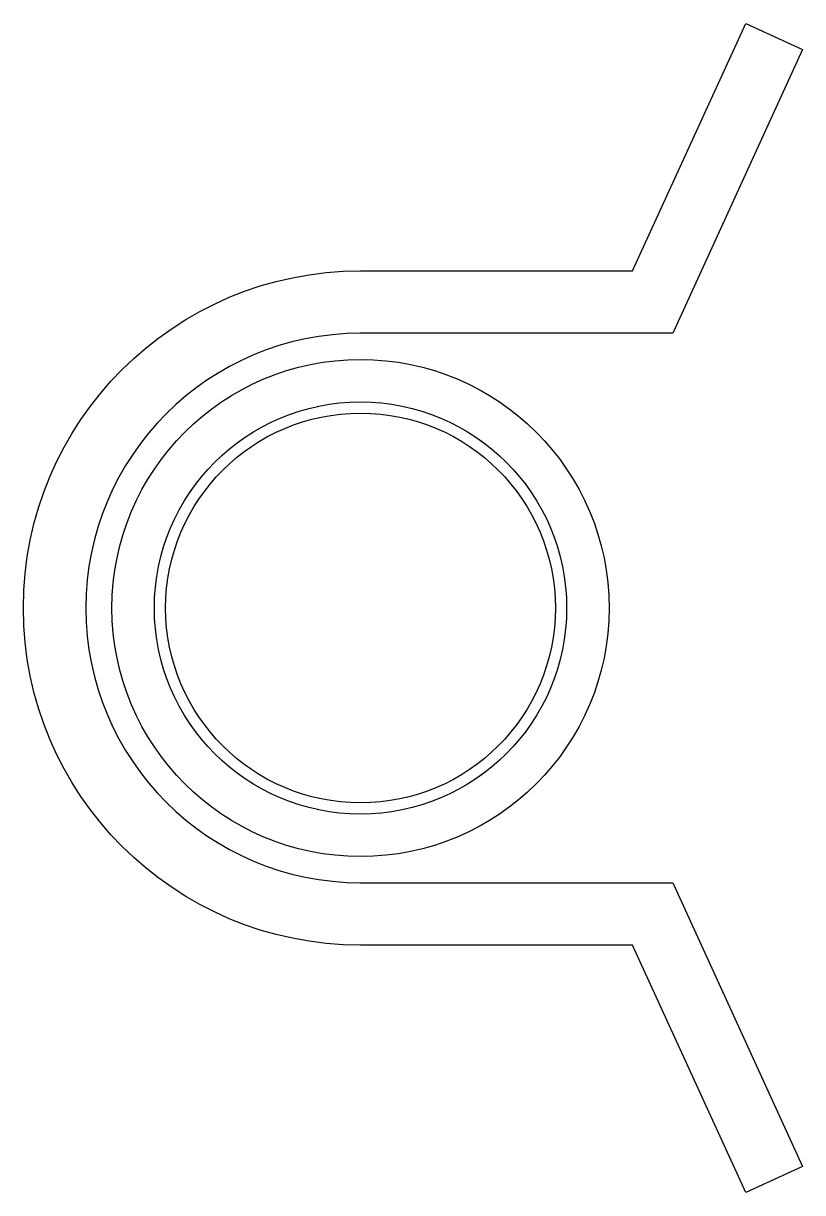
# Model space of a CAD drawing. Header units: millimetres. Extents: x -69 to 90, y -119 to 119.
import ezdxf

# ---------------------------------------------------------------- set-up
doc = ezdxf.new("R2010")
doc.units = ezdxf.units.MM

msp = doc.modelspace()

# ---------------------------------------------------------------- linework, layer by layer
msp.add_lwpolyline([(0, 55.88, 1), (0, -55.88), (63.5, -55.88), (89.93, -113.62), (78.38, -118.91), (55.35, -68.58), (0, -68.58, -1), (0, 68.58), (55.35, 68.58), (78.38, 118.91), (89.93, 113.62), (63.5, 55.88)], format="xyb", close=True)
at = {"color": 2, "linetype": 'Continuous', "lineweight": 25, "true_color": 0xffff00}
for radius in [50.56, 50.56, 41.93, 39.64]:
    msp.add_circle((0, 0), radius, dxfattribs=at)

doc.saveas('drawing.dxf')
